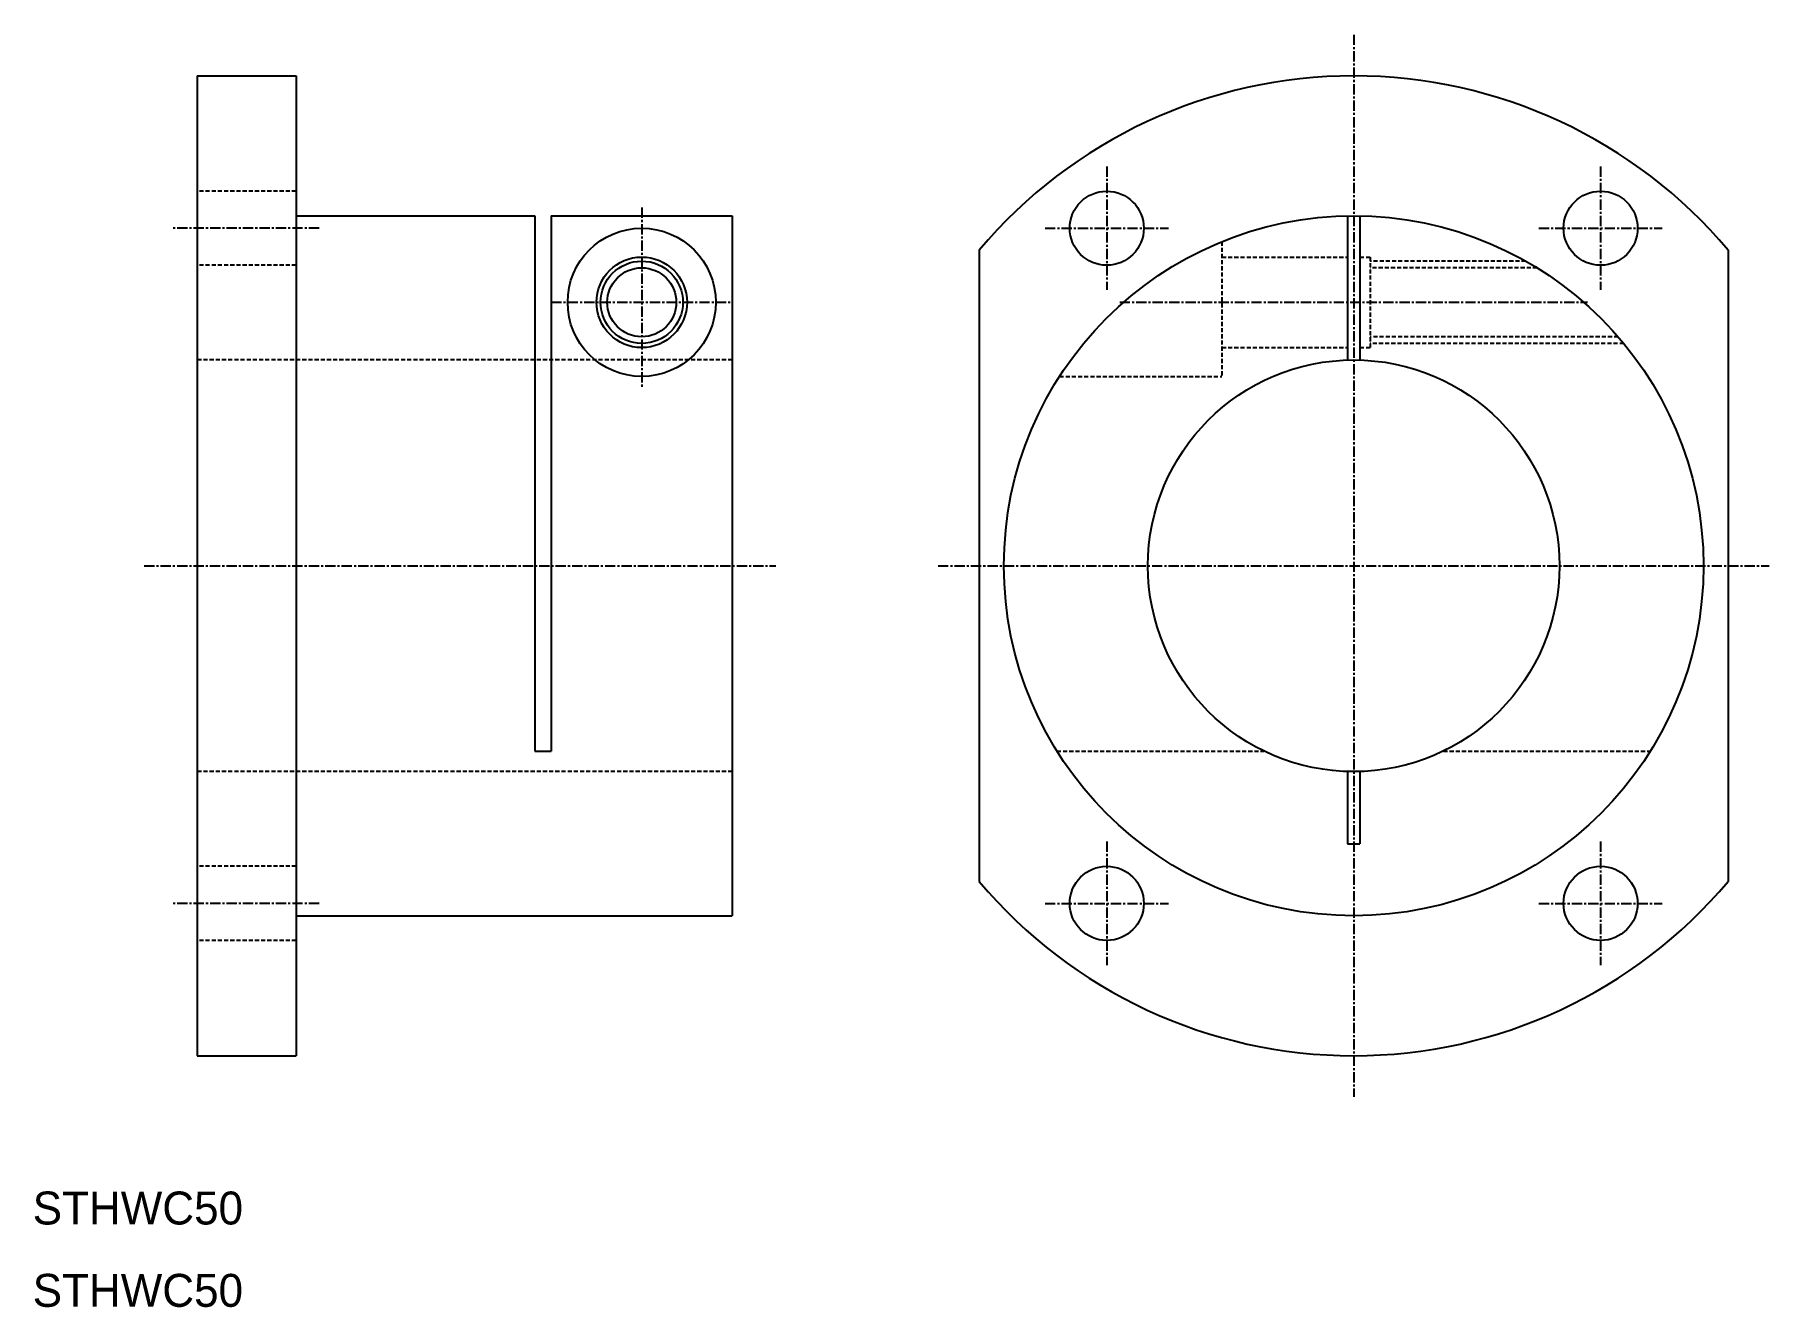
# Model space of a CAD drawing. Extents: x 10 to 221, y 10 to 164.
import ezdxf

# ---------------------------------------------------------------- set-up
doc = ezdxf.new("R2010")
doc.units = 0
doc.linetypes.add('CENTER', pattern=[2, 1.25, -0.25, 0.25, -0.25])
doc.linetypes.add('DASHED', pattern=[0.75, 0.5, -0.25])
doc.layers.get('0').update_dxf_attribs({"linetype": 'CONTINUOUS'})
doc.layers.add('CENTER', color=1, linetype='CENTER')

msp = doc.modelspace()

# ---------------------------------------------------------------- linework, layer by layer
at = {"color": 7, "linetype": 'CONTINUOUS'}
for p, q in [((30, 159.5), (30, 40.5)), ((30, 159.5), (42, 159.5)), ((42, 159.5), (42, 40.5)), ((42, 142.5), (71, 142.5)), ((71, 142.5), (71, 77.5)), ((73, 142.5), (73, 77.5)), ((73, 142.5), (95, 142.5)), ((95, 142.5), (95, 57.5)), ((169.75, 142.49), (169.75, 124.99)), ((171.25, 142.49), (171.25, 124.99)), ((125, 138.34), (125, 61.66)), ((216, 138.34), (216, 61.66)), ((71, 77.5), (73, 77.5)), ((169.75, 75.01), (169.75, 66.25)), ((171.25, 75.01), (171.25, 66.25)), ((169.75, 66.25), (171.25, 66.25)), ((42, 57.5), (95, 57.5)), ((30, 40.5), (42, 40.5))]:
    msp.add_line(p, q, dxfattribs=at)
at = {"color": 3, "linetype": 'DASHED'}
for p, q in [((42, 145.5), (30, 145.5)), ((154.5, 139.37), (154.5, 123)), ((154.5, 137.5), (169.75, 137.5)), ((171.25, 137.5), (172.5, 137.5)), ((172.5, 137.5), (172.5, 126.5)), ((191.41, 137), (172.5, 137)), ((42, 136.5), (30, 136.5)), ((192.78, 136.19), (172.5, 136.19)), ((154.5, 126.5), (169.75, 126.5)), ((171.25, 126.5), (172.5, 126.5)), ((202.64, 127.81), (172.5, 127.81)), ((203.32, 127), (172.5, 127)), ((95, 125), (30, 125)), ((134.76, 123), (154.5, 123)), ((134.44, 77.5), (159.6, 77.5)), ((181.4, 77.5), (206.56, 77.5)), ((95, 75), (30, 75)), ((42, 63.5), (30, 63.5)), ((42, 54.5), (30, 54.5))]:
    msp.add_line(p, q, dxfattribs=at)
at = {"color": 7, "linetype": 'CONTINUOUS'}
for centre, radius in [((140.5, 141), 4.5), ((200.5, 141), 4.5), ((170.5, 100), 42.5), ((84, 132), 9), ((84, 132), 5.5), ((84, 132), 4.19), ((170.5, 100), 25), ((140.5, 59), 4.5), ((200.5, 59), 4.5)]:
    msp.add_circle(centre, radius, dxfattribs=at)
at = {"color": 3, "linetype": 'CONTINUOUS'}
msp.add_circle((84, 132), 5, dxfattribs=at)
at = {"color": 7, "linetype": 'CONTINUOUS'}
for start, end in [(40.1192, 139.8808), (220.1192, 319.8808)]:
    msp.add_arc((170.5, 100), 59.5, start, end, dxfattribs=at)
at = {"layer": 'CENTER', "color": 1, "linetype": 'CENTER'}
for p, q in [((170.5, 164.5), (170.5, 35.5)), ((140.5, 148.5), (140.5, 133.5)), ((200.5, 148.5), (200.5, 133.5)), ((84, 143.5), (84, 121.5)), ((44.8, 141), (26.85, 141)), ((133, 141), (148, 141)), ((193, 141), (208, 141)), ((73, 132), (95, 132)), ((142.07, 132), (198.93, 132)), ((23.54, 100), (100.29, 100)), ((120, 100), (221, 100)), ((140.5, 66.5), (140.5, 51.5)), ((200.5, 66.5), (200.5, 51.5)), ((44.8, 59), (26.85, 59)), ((133, 59), (148, 59)), ((193, 59), (208, 59))]:
    msp.add_line(p, q, dxfattribs=at)

# ---------------------------------------------------------------- texts
at = {"color": 7, "linetype": 'CONTINUOUS'}
for p in [(10, 20), (10, 10)]:
    msp.add_text('STHWC50', height=4, dxfattribs=at).set_placement(p)

doc.saveas('drawing.dxf')
